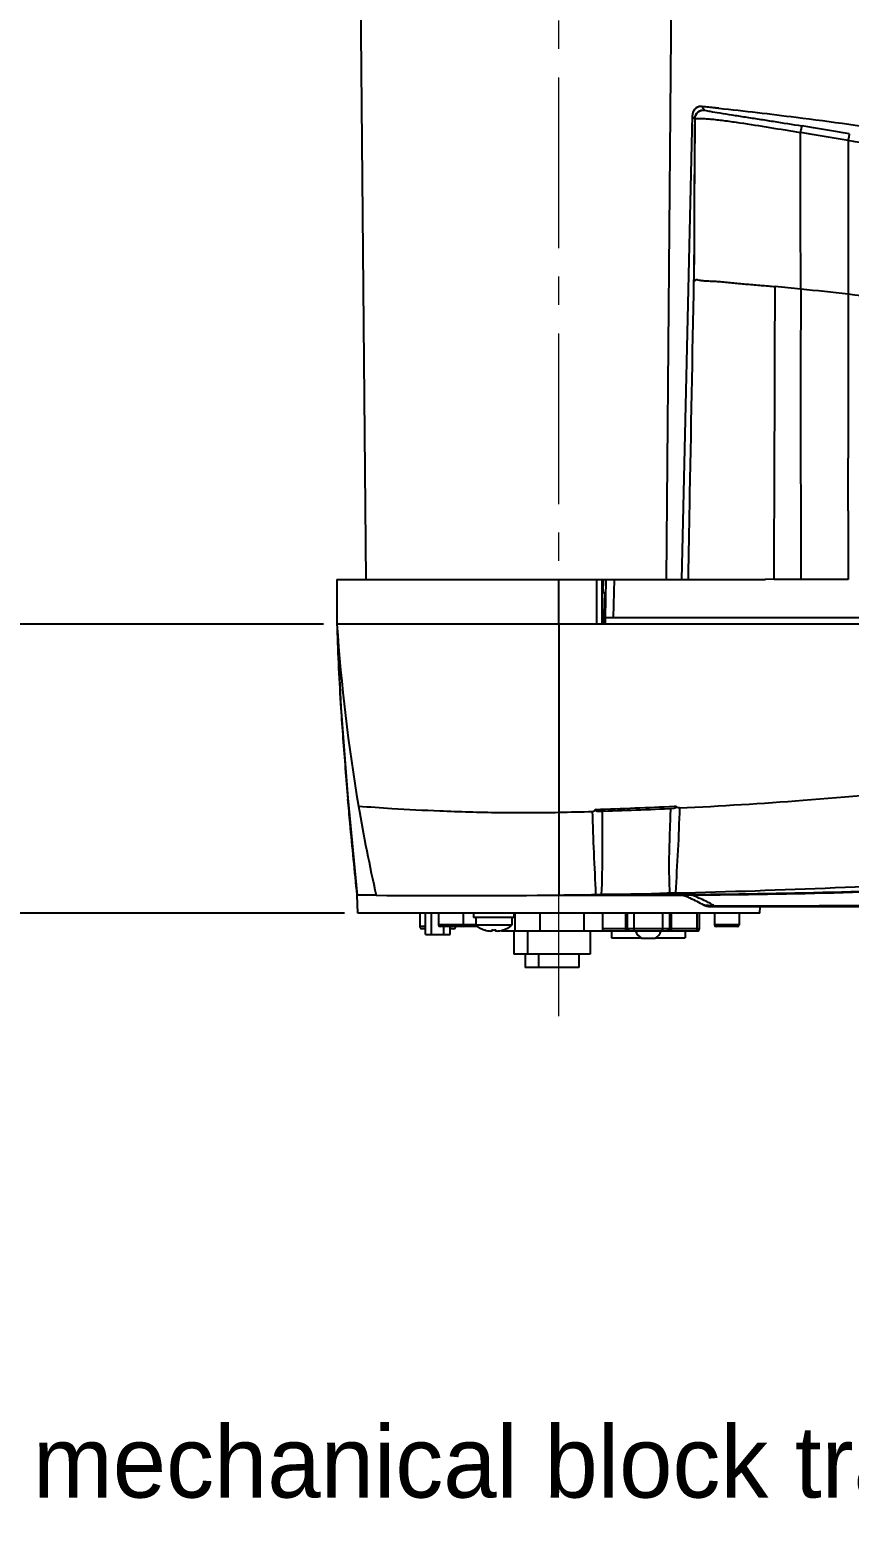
# Model space of a CAD drawing. Header units: millimetres. Extents: x 4086 to 8300, y 123 to 1549.
# Drawn here: x 6797.2 to 6888.6, y 833.6 to 999.9 of the extents above; entities that cross this region are included whole.
import ezdxf

# ---------------------------------------------------------------- set-up
doc = ezdxf.new("R2010")
doc.units = ezdxf.units.MM
doc.linetypes.add('CENTER2', pattern=[28.575, 19.05, -3.175, 3.175, -3.175])
doc.layers.add('00_COMPONENTS', color=7, linetype='Continuous')
for name, color, linetype, lineweight in [('中心线层', 7, 'CENTER2', 0), ('标注层', 7, 'Continuous', 0), ('细线层', 7, 'Continuous', 0)]:
    doc.layers.add(name, color=color, linetype=linetype, lineweight=lineweight)
doc.styles.get("Standard").update_dxf_attribs({"font": 'simsun.ttc'})
doc.styles.add('思源黑', font='SourceHanSansCN-Normal.ttf')
doc.dimstyles.new('尺寸标注_细节_1_2比例', dxfattribs={"dimtxt": 7, "dimasz": 6, "dimexe": 2, "dimexo": 1.5, "dimgap": 1, "dimtad": 1, "dimlfac": 2, "dimdsep": 46, "dimtxsty": '思源黑', "dimcen": 0.09, "dimadec": 0, "dimazin": 0, "dimtp": 0.01, "dimtm": 0.01, "dimtfac": 1, "dimtofl": 0, "dimtmove": 0, "dimatfit": 3, "dimfxl": 1, "dimtolj": 1, "dimarcsym": 0})

# ---------------------------------------------------------------- blocks, each defined once
blk = doc.blocks.new('*D1529')
at = {"layer": 'Defpoints', "color": 0}
for p in [(6696.68, 1116.14), (6677.1, 901.29), (6833.75, 901.29)]:
    blk.add_point(p, dxfattribs=at)
at = {"layer": '细线层', "color": 0, "lineweight": -2}
for p, q in [((6695.18, 1116.14), (6675.1, 1116.14)), ((6677.1, 1110.14), (6677.1, 907.29)), ((6832.25, 901.29), (6675.1, 901.29))]:
    blk.add_line(p, q, dxfattribs=at)
at = {"layer": '细线层', "color": 0}
for points in [[(6678.1, 1110.14), (6676.1, 1110.14), (6677.1, 1116.14)], [(6676.1, 907.29), (6678.1, 907.29), (6677.1, 901.29)]]:
    blk.add_solid(points, dxfattribs=at)
at = {"layer": '细线层', "color": 0, "insert": (6672.48, 1008.72), "char_height": 7, "attachment_point": 5, "rotation": 90, "style": '思源黑'}
blk.add_mtext('\\A1;429.7', dxfattribs=at)
blk = doc.blocks.new('*D1530')
at = {"layer": 'Defpoints', "color": 0}
for p in [(6712.11, 933.54), (6831.43, 933.54), (6833.75, 901.29)]:
    blk.add_point(p, dxfattribs=at)
at = {"layer": '细线层', "color": 0, "lineweight": -2}
for p, q in [((6829.93, 933.54), (6710.11, 933.54)), ((6712.11, 907.29), (6712.11, 927.54)), ((6832.25, 901.29), (6710.11, 901.29))]:
    blk.add_line(p, q, dxfattribs=at)
at = {"layer": '细线层', "color": 0}
for points in [[(6713.11, 927.54), (6711.11, 927.54), (6712.11, 933.54)], [(6711.11, 907.29), (6713.11, 907.29), (6712.11, 901.29)]]:
    blk.add_solid(points, dxfattribs=at)
at = {"layer": '细线层', "color": 0, "insert": (6707.49, 917.42), "char_height": 7, "attachment_point": 5, "rotation": 90, "style": '思源黑'}
blk.add_mtext('\\A1;64.5', dxfattribs=at)
blk = doc.blocks.new('*D1531')
at = {"layer": 'Defpoints', "color": 0}
for p in [(6736.18, 1042.04), (6712.11, 933.54), (6831.43, 933.54)]:
    blk.add_point(p, dxfattribs=at)
at = {"layer": '细线层', "color": 0, "lineweight": -2}
for p, q in [((6734.68, 1042.04), (6710.11, 1042.04)), ((6712.11, 1036.04), (6712.11, 939.54)), ((6829.93, 933.54), (6710.11, 933.54))]:
    blk.add_line(p, q, dxfattribs=at)
at = {"layer": '细线层', "color": 0}
for points in [[(6713.11, 1036.04), (6711.11, 1036.04), (6712.11, 1042.04)], [(6711.11, 939.54), (6713.11, 939.54), (6712.11, 933.54)]]:
    blk.add_solid(points, dxfattribs=at)
at = {"layer": '细线层', "color": 0, "insert": (6707.55, 987.79), "char_height": 7, "attachment_point": 5, "rotation": 90, "style": '思源黑'}
blk.add_mtext('\\A1;217', dxfattribs=at)
blk = doc.blocks.new('*D1535')
at = {"layer": 'Defpoints', "color": 0}
for p in [(6800.68, 1123.64), (6947.68, 869.84), (7018.34, 869.84)]:
    blk.add_point(p, dxfattribs=at)
at = {"layer": '细线层', "color": 0, "lineweight": -2}
for p, q in [((6802.18, 1123.64), (7020.34, 1123.64)), ((7018.34, 1117.64), (7018.34, 875.84)), ((6949.18, 869.84), (7020.34, 869.84))]:
    blk.add_line(p, q, dxfattribs=at)
at = {"layer": '细线层', "color": 0}
for points in [[(7019.34, 1117.64), (7017.34, 1117.64), (7018.34, 1123.64)], [(7017.34, 875.84), (7019.34, 875.84), (7018.34, 869.84)]]:
    blk.add_solid(points, dxfattribs=at)
at = {"layer": '细线层', "color": 0, "insert": (7013.72, 989.26), "char_height": 7, "attachment_point": 5, "rotation": 90, "style": '思源黑'}
blk.add_mtext('\\A1;506.7', dxfattribs=at)

msp = doc.modelspace()

# ---------------------------------------------------------------- linework, layer by layer
at = {"layer": '00_COMPONENTS', "color": 7, "linetype": 'Continuous'}
for p, q in [((6834.6703, 938.5419), (6833.9394, 1022.2919)), ((6868.1867, 938.5419), (6868.9176, 1022.2919)), ((6871.313, 990.967), (6871.2438, 990.8704)), ((6872.102, 991.3366), (6871.9374, 991.3251)), ((6872.1088, 991.3365), (6871.9471, 991.3265)), ((6872.1944, 991.3312), (6872.1064, 991.3363)), ((6872.1942, 991.3312), (6872.6891, 991.2788)), ((6874.0307, 991.1346), (6872.1946, 991.3312)), ((6872.6891, 991.2788), (6874.0144, 991.1364)), ((6871.0795, 990.3126), (6869.8847, 938.5419)), ((6871.0804, 990.3397), (6871.0794, 990.3125)), ((6888.4633, 987.5249), (6888.4635, 970.3577)), ((6888.4636, 970.3577), (6888.4635, 952.0552)), ((6888.4634, 946.2066), (6888.4635, 938.5419)), ((6831.4285, 938.5419), (6879.242, 938.5419)), ((6831.4285, 938.5419), (6831.4285, 933.5419)), ((6856.1785, 933.5417), (6856.1785, 938.5419)), ((6860.4227, 933.5419), (6860.4227, 938.5419)), ((6860.9989, 938.5419), (6860.9989, 933.5419)), ((6861.144, 937.0419), (6861.1849, 938.5419)), ((6861.3781, 934.2919), (6861.4834, 938.5419)), ((6862.3457, 938.5419), (6862.2408, 934.2919)), ((6880.1997, 938.5398), (6879.2422, 938.5445)), ((6861.271, 937.0419), (6860.9989, 937.0419)), ((6861.271, 937.0419), (6861.1793, 933.5419)), ((6861.3885, 933.5419), (6861.4071, 934.2919)), ((6861.4071, 934.2919), (6966.402, 934.2919)), ((6851.1785, 933.5419), (6831.4285, 933.5426)), ((6831.4403, 933.1328), (6831.855, 924.2885)), ((6966.4285, 933.5419), (6851.1785, 933.5419)), ((6856.1775, 933.5419), (6856.1779, 912.5418)), ((6831.855, 924.2885), (6832.6438, 914.102)), ((6832.6438, 914.102), (6833.6785, 903.2919)), ((6869.0401, 913.215), (6869.2454, 913.225)), ((6833.7483, 901.2919), (6833.6785, 903.2919)), ((6835.8065, 903.2735), (6833.6794, 903.2919)), ((6856.2269, 903.306), (6856.0967, 903.3046)), ((6856.1792, 903.3055), (6856.1788, 903.3055)), ((6856.2269, 903.2919), (6870.0083, 903.2919)), ((6863.2522, 903.3791), (6860.9563, 903.3675)), ((6863.751, 903.3827), (6864.758, 903.3885)), ((6867.8378, 903.3848), (6869.8912, 903.3663)), ((6869.8912, 903.3663), (6870.0059, 903.3654)), ((6878.6086, 901.2919), (6833.7484, 901.2919)), ((6840.6785, 901.2919), (6840.6785, 899.7919)), ((6841.3073, 898.8919), (6841.3073, 901.2919)), ((6841.9929, 898.8919), (6841.9929, 901.2919)), ((6842.7512, 901.2919), (6842.7512, 899.9794)), ((6845.5012, 901.2919), (6845.5012, 899.9794)), ((6846.6785, 901.2919), (6846.6785, 900.7919)), ((6851.1785, 901.2919), (6851.1785, 900.7919)), ((6851.287, 901.2919), (6851.287, 899.2919)), ((6854.0761, 901.2919), (6854.0761, 899.2919)), ((6858.9675, 901.2919), (6858.9675, 899.2919)), ((6861.0699, 901.2919), (6861.0699, 899.2919)), ((6863.6077, 901.2919), (6863.6077, 899.2919)), ((6863.8399, 899.5419), (6863.8399, 901.2919)), ((6864.5526, 901.2919), (6864.5526, 899.5419)), ((6867.8043, 899.5419), (6867.8043, 901.2919)), ((6868.517, 901.2919), (6868.517, 899.5419)), ((6868.7493, 899.2919), (6868.7493, 901.2919)), ((6871.6285, 899.2919), (6871.6285, 901.2919)), ((6871.8785, 899.5419), (6871.8785, 901.2919)), ((6872.9202, 902.0419), (6941.0315, 902.0419)), ((6873.5535, 901.2919), (6873.5535, 899.9794)), ((6876.3035, 901.2919), (6876.3035, 899.9794)), ((6878.6086, 901.2919), (6878.6348, 902.0419)), ((6841.3073, 899.7919), (6840.6785, 899.7919)), ((6841.3073, 899.5419), (6840.9285, 899.5419)), ((6846.9285, 899.9794), (6842.7512, 899.9794)), ((6845.3137, 899.7919), (6842.9387, 899.7919)), ((6843.3641, 898.8919), (6843.3641, 899.7919)), ((6844.0497, 898.8919), (6844.0497, 899.7919)), ((6844.4285, 899.5419), (6844.0497, 899.5419)), ((6847.1285, 899.7919), (6845.616, 899.7919)), ((6851.1785, 900.7919), (6846.6785, 900.7919)), ((6846.9285, 900.7919), (6846.9285, 899.9301)), ((6850.9285, 899.9301), (6846.9285, 899.9301)), ((6847.9247, 899.4086), (6847.9209, 899.402)), ((6848.7085, 899.4086), (6848.7085, 899.2705)), ((6849.1485, 899.2705), (6849.1485, 899.4086)), ((6849.936, 899.402), (6849.9322, 899.4086)), ((6850.9285, 900.7919), (6850.9285, 899.9301)), ((6871.8785, 899.5419), (6861.0699, 899.5419)), ((6876.3035, 899.9794), (6873.5535, 899.9794)), ((6876.116, 899.7919), (6873.741, 899.7919)), ((6841.3073, 898.8919), (6844.0497, 898.8919)), ((6849.787, 899.3666), (6849.787, 899.2919)), ((6849.787, 899.2919), (6871.6285, 899.2919)), ((6851.1785, 899.2919), (6851.1785, 896.7169)), ((6852.6785, 899.2919), (6852.6785, 896.7169)), ((6859.6785, 899.2919), (6859.6785, 896.7169)), ((6862.0785, 899.2919), (6862.0785, 898.5419)), ((6862.0785, 898.5419), (6865.3407, 898.5419)), ((6866.9285, 898.4669), (6865.4285, 898.4669)), ((6867.0163, 898.5419), (6870.2785, 898.5419)), ((6870.2785, 899.2919), (6870.2785, 898.5419)), ((6859.6785, 896.7169), (6851.1785, 896.7169)), ((6852.4285, 896.7169), (6852.4285, 895.2169)), ((6853.9285, 896.7169), (6853.9285, 895.2169)), ((6858.4285, 896.7169), (6858.4285, 895.2169)), ((6858.4285, 895.2169), (6852.4285, 895.2169))]:
    msp.add_line(p, q, dxfattribs=at)
for points in [[(6871.2438, 990.8704), (6871.2025, 990.7986), (6871.1862, 990.7659)], [(6871.3265, 990.9832), (6871.2544, 990.887), (6871.2083, 990.8097)], [(6871.6422, 991.2311), (6871.5162, 991.1561), (6871.4061, 991.0668), (6871.3159, 990.9701)], [(6871.6557, 991.2378), (6871.5306, 991.166), (6871.4207, 991.0802), (6871.3265, 990.9832)], [(6871.9374, 991.3251), (6871.7832, 991.2886), (6871.6422, 991.2311)], [(6871.9471, 991.3265), (6871.7951, 991.2924), (6871.6557, 991.2378)], [(6871.1431, 990.6612), (6871.1397, 990.6513), (6871.1361, 990.6406), (6871.1323, 990.6292), (6871.1285, 990.617), (6871.1247, 990.6041), (6871.1207, 990.5903), (6871.1168, 990.5758), (6871.1128, 990.5605), (6871.1089, 990.5444), (6871.1051, 990.5275), (6871.1014, 990.5097), (6871.0978, 990.491), (6871.0943, 990.4714), (6871.0911, 990.451), (6871.0882, 990.4296), (6871.0856, 990.4073), (6871.0834, 990.384), (6871.0815, 990.3599), (6871.0802, 990.3348)], [(6871.1793, 990.7511), (6871.1752, 990.7421), (6871.1725, 990.7359), (6871.1703, 990.7307), (6871.1682, 990.726), (6871.1662, 990.7212), (6871.1642, 990.7162), (6871.162, 990.7108), (6871.1596, 990.7049), (6871.157, 990.6984), (6871.1542, 990.6914), (6871.1513, 990.6837), (6871.1482, 990.6753), (6871.1449, 990.6662), (6871.1414, 990.6565), (6871.1379, 990.646), (6871.1341, 990.6347), (6871.1303, 990.6227), (6871.1264, 990.6099), (6871.1224, 990.5963), (6871.1184, 990.5818), (6871.1144, 990.5666), (6871.1104, 990.5505), (6871.1064, 990.5335), (6871.1026, 990.5157), (6871.0989, 990.497), (6871.0953, 990.4774), (6871.092, 990.4569), (6871.089, 990.4354), (6871.0862, 990.4129), (6871.0838, 990.3894), (6871.0819, 990.3651), (6871.0804, 990.3397)], [(6871.2083, 990.8097), (6871.1886, 990.771), (6871.1806, 990.7539)]]:
    msp.add_lwpolyline(points, dxfattribs=at)
for centre, radius, start, end in [((6872.0853, 990.3414), 0.9935, 122.592167, 140.579794), ((6872.3493, 989.9192), 1.0016, 83.267008, 178.522059), ((6872.0994, 990.3172), 1.0214, 120.930874, 122.530637), ((6872.0851, 990.3546), 0.9816, 101.850432, 103.968587), ((6872.0896, 990.3313), 1.0053, 84.023403, 101.826889), ((8480.0904, 971.2021), 1608.8264, 179.3310087, 179.9727941), ((8839.3805, 971.7706), 1968.1163, 179.470902, 179.9937066), ((6805.1336, 507.2483), 488.2029, 80.157965, 80.787242), ((6803.7561, 502.5953), 492.2692, 80.0916, 80.720274), ((6841.1582, 554.6237), 418.4246, 84.236348, 84.6303), ((11356.358, 957.8534), 4473.1987, 179.8324659, 180.2474793), ((6849.4581, 636.7022), 335.9278, 83.332223, 84.238955), ((6834.917, 514.5683), 458.9238, 80.32305, 83.299555), ((6624.3717, 949.1291), 264.108, 359.365994, 0.634799), ((6887.0578, -314.6866), 1253.2293, 89.9357314, 90.1763371), ((7032.9814, 947.0862), 202.0075, 183.84427, 189.645951), ((7100.4937, 941.3138), 269.1777, 181.741649, 183.655225), ((7204.4594, 948.1992), 373.371, 183.692557, 184.728658), ((7354.2226, 960.506), 523.639, 184.719783, 185.094971), ((7021.6869, 945.3157), 190.5761, 189.690139, 192.744623), ((6845.8166, 1391.904), 479.252, 271.73241, 272.777519), ((6845.5876, 1397.671), 485.2465, 271.770728, 272.771467), ((6846.5407, 1368.2671), 455.8271, 271.211133, 271.685478), ((6847.7845, 1798.5049), 895.2265, 271.3707832, 273.65194), ((6844.2908, 1999.0339), 1095.7933, 269.5563516, 270.5584513), ((6844.9916, 1910.3275), 1007.0842, 270.6392231, 270.8724779), ((6865.9789, 644.7016), 258.6898, 89.588278, 90.270404), ((6869.7506, 879.7523), 23.7888, 91.325081, 92.90915), ((6877.117, 846.1535), 57.4772, 96.084118, 96.855826), ((6881.3673, 998.6526), 96.8706, 264.655387, 264.894543), ((6877.7738, 958.3219), 56.3802, 264.884623, 265.292519), ((6864.3872, 885.9713), 18.5501, 60.406433, 62.017242), ((6875.6021, 931.8802), 29.8495, 265.281558, 266.054069), ((6865.9201, 9923.1569), 9021.0585, 270.04844754, 270.34532581), ((6840.9285, 899.7919), 0.25, 180, 270), ((6842.9387, 899.9794), 0.1875, 180, 270), ((6844.4285, 899.7919), 0.25, 270, 0), ((6845.3137, 899.9794), 0.1875, 270, 0), ((6845.616, 899.9794), 0.1875, 210, 270), ((6848.9285, 902.4919), 3.25, 232.020128, 251.939792), ((6848.9285, 902.4919), 3.2425, 251.967648, 263.447828), ((6848.9285, 903.0747), 3.6727, 266.565833, 273.434167), ((6848.9285, 902.4919), 3.2425, 276.552172, 288.032352), ((6848.9285, 902.4919), 3.25, 288.060208, 307.979872), ((6871.6285, 899.5419), 0.25, 270, 0), ((6873.741, 899.9794), 0.1875, 180, 270), ((6876.116, 899.9794), 0.1875, 270, 0), ((6866.1785, 899.7692), 1.5028, 198.517152, 240.061662), ((6866.1785, 899.7692), 1.5028, 299.938338, 341.482848)]:
    msp.add_arc(centre, radius, start, end, dxfattribs=at)
for points in [[(6871.3178, 990.9723), (6871.2473, 990.8864), (6871.19, 990.7877), (6871.1514, 990.6835)], [(6871.8481, 991.3072), (6871.7522, 991.2833), (6871.6591, 991.2442), (6871.5744, 991.1934)], [(6871.3481, 989.945), (6871.352, 989.9608), (6871.3622, 989.975), (6871.3737, 989.9865)], [(6883.2007, 938.5367), (6882.2005, 938.5444), (6881.2001, 938.5424), (6880.1999, 938.5405)], [(6863.7512, 903.3828), (6863.5849, 903.3814), (6863.4186, 903.3801), (6863.2522, 903.379)], [(6870.0083, 903.2919), (6870.0925, 903.2748), (6870.1764, 903.2526), (6870.2559, 903.2197)], [(6848.6335, 899.2642), (6848.6084, 899.2654), (6848.5834, 899.2677), (6848.5585, 899.2705)], [(6848.6637, 899.2634), (6848.6536, 899.2634), (6848.6436, 899.2637), (6848.6335, 899.2642)], [(6848.6884, 899.2642), (6848.6802, 899.2635), (6848.6719, 899.2634), (6848.6637, 899.2634)], [(6849.1933, 899.2634), (6849.185, 899.2634), (6849.1768, 899.2635), (6849.1686, 899.2642)]]:
    msp.add_open_spline(points, degree=3, dxfattribs=at)
for points, knots in [([(6871.3737, 989.9865), (6871.3939, 990.2474), (6871.6499, 990.7711), (6872.2113, 990.9425), (6872.4668, 990.9138)], [0, 0, 0, 0, 0.50445707, 1, 1, 1, 1]), ([(6872.1946, 991.3311), (6872.1954, 991.3311), (6872.1914, 991.3282), (6872.1971, 991.3263), (6872.1915, 991.3208), (6872.1903, 991.3129), (6872.1871, 991.2944), (6872.1859, 991.264), (6872.1991, 991.218), (6872.2276, 991.1606), (6872.2773, 991.0883), (6872.3596, 991.0042), (6872.4272, 990.9458), (6872.4668, 990.9138)], [0, 0, 0, 0, 0.00473669, 0.01140301, 0.01853102, 0.03708914, 0.06069186, 0.12345268, 0.21073092, 0.32979706, 0.48956472, 0.70910861, 1, 1, 1, 1]), ([(6872.4668, 990.9138), (6872.6614, 990.8563), (6873.2194, 990.7554), (6874.2264, 990.5818), (6875.5321, 990.3769), (6876.9952, 990.1488), (6878.5328, 989.9101), (6880.6402, 989.5802), (6882.2308, 989.3266), (6883.2954, 989.1537)], [0, 0, 0, 0, 0.055488, 0.1546439, 0.27965956, 0.41677391, 0.5595665, 0.70510608, 1, 1, 1, 1]), ([(6874.0307, 991.1346), (6876.9103, 990.8215), (6887.6235, 989.5733), (6898.2976, 987.9335), (6906.0329, 986.3796)], [0, 0, 0, 0, 0.268539, 1, 1, 1, 1]), ([(6871.3481, 989.945), (6871.2656, 990.0138), (6871.1472, 990.1155), (6871.0784, 990.266), (6871.0796, 990.3138)], [0, 0, 0, 0, 0.69187044, 1, 1, 1, 1]), ([(6871.3737, 989.9865), (6871.463, 989.993), (6871.6928, 989.9928), (6872.1069, 989.9877), (6872.6497, 989.9623), (6873.549, 989.8857), (6874.8006, 989.7345), (6876.9529, 989.424), (6879.7455, 988.9816), (6882.0005, 988.6131), (6883.1371, 988.424)], [0, 0, 0, 0, 0.02262355, 0.05797673, 0.10461315, 0.15980898, 0.28591046, 0.42292948, 0.70899881, 1, 1, 1, 1]), ([(6883.2954, 989.1537), (6883.2903, 989.1482), (6883.2831, 989.1255), (6883.2601, 989.0539), (6883.2285, 988.9075), (6883.1837, 988.6862), (6883.153, 988.5157), (6883.1371, 988.424)], [0, 0, 0, 0, 0.03023622, 0.09170001, 0.30583068, 0.6264718, 1, 1, 1, 1]), ([(6883.1785, 970.9331), (6883.1746, 972.3854), (6883.1594, 978.2157), (6883.1459, 984.046), (6883.137, 988.424)], [0, 0, 0, 0, 0.24910363, 1, 1, 1, 1]), ([(6888.5833, 988.2662), (6888.5823, 988.2432), (6888.5684, 988.1673), (6888.5323, 987.9198), (6888.4924, 987.6959), (6888.4631, 987.5249)], [0, 0, 0, 0, 0.09216575, 0.30700659, 1, 1, 1, 1]), ([(6937.7993, 974.9555), (6929.8127, 977.7573), (6913.4975, 982.5745), (6896.8596, 986.0717), (6888.4633, 987.5248)], [0, 0, 0, 0, 0.49831153, 1, 1, 1, 1]), ([(6870.6359, 938.5419), (6870.6852, 941.2112), (6870.892, 952.3595), (6871.1023, 963.5078), (6871.2641, 971.9868)], [0, 0, 0, 0, 0.23942979, 1, 1, 1, 1]), ([(6871.2641, 971.9868), (6871.2673, 971.9541), (6871.276, 971.9015), (6871.2847, 971.8433), (6871.3149, 971.8079), (6871.3466, 971.835), (6871.3669, 971.8698), (6871.396, 971.9147), (6871.4295, 971.9564), (6871.4823, 972.0003), (6871.5744, 972.0138), (6871.7423, 971.9712), (6872.0113, 971.9014), (6872.4224, 971.8703), (6872.9338, 971.8457), (6873.5371, 971.818), (6874.2103, 971.7697), (6874.9298, 971.7018), (6875.9333, 971.5993), (6877.2133, 971.4888), (6878.7617, 971.3599), (6879.7969, 971.2624), (6880.3151, 971.2122)], [0, 0, 0, 0, 0.01059905, 0.01686091, 0.01976593, 0.02272648, 0.02771751, 0.03371436, 0.03960254, 0.045039, 0.05541706, 0.06789736, 0.10082656, 0.14485545, 0.2003486, 0.26605538, 0.33951986, 0.41793937, 0.49904605, 0.66475687, 0.83213622, 1, 1, 1, 1]), ([(6880.2004, 938.5397), (6880.2117, 941.2275), (6880.2577, 952.1183), (6880.2909, 963.0091), (6880.3152, 971.2122)], [0, 0, 0, 0, 0.24679242, 1, 1, 1, 1]), ([(6869.6462, 913.0213), (6874.2547, 913.2496), (6883.7924, 913.8506), (6898.2966, 915.1347), (6912.9061, 916.9157), (6922.5585, 918.4615), (6927.255, 919.2929)], [0, 0, 0, 0, 0.23872289, 0.49437406, 0.75323878, 1, 1, 1, 1]), ([(6833.6785, 903.2919), (6833.4099, 905.9677), (6833.058, 909.5372), (6832.7322, 913.1092), (6832.6526, 914.0032)], [0, 0, 0, 0, 0.74976014, 1, 1, 1, 1]), ([(6833.8299, 913.2379), (6835.0639, 913.1388), (6838.0872, 912.9368), (6843.3021, 912.6627), (6849.5181, 912.4911), (6853.9447, 912.4947), (6856.1779, 912.5418)], [0, 0, 0, 0, 0.16604015, 0.40639372, 0.70040434, 1, 1, 1, 1]), ([(6859.9479, 912.6372), (6859.9846, 912.6383), (6860.1303, 912.6726), (6860.239, 912.7859), (6860.3051, 912.8728)], [0, 0, 0, 0, 0.25185347, 1, 1, 1, 1]), ([(6860.3051, 912.8728), (6860.2931, 912.857), (6860.2708, 912.8232), (6860.2809, 912.7614), (6860.3242, 912.7237), (6860.388, 912.6881), (6860.4751, 912.6619), (6860.5467, 912.6552), (6860.5817, 912.6563)], [0, 0, 0, 0, 0.13552429, 0.26153658, 0.38720747, 0.51305463, 0.76061341, 1, 1, 1, 1]), ([(6868.6438, 912.9726), (6868.6159, 912.1997), (6868.4928, 909.0484), (6868.4143, 905.8881), (6868.5432, 903.5104)], [0, 0, 0, 0, 0.24518208, 1, 1, 1, 1]), ([(6869.2455, 913.2232), (6869.27, 913.1954), (6869.315, 913.1208), (6869.2291, 913.0392), (6869.1436, 913.0052), (6869.081, 912.9936), (6869.0504, 912.9921)], [0, 0, 0, 0, 0.28202222, 0.52495067, 0.76649183, 1, 1, 1, 1]), ([(6869.6461, 913.0213), (6869.6044, 911.4541), (6869.4772, 908.2905), (6869.28, 905.1307), (6869.2005, 903.5347)], [0, 0, 0, 0, 0.49521265, 1, 1, 1, 1]), ([(6869.6461, 913.0213), (6869.5697, 913.0175), (6869.4124, 913.0604), (6869.2965, 913.1655), (6869.2455, 913.2232)], [0, 0, 0, 0, 0.49856761, 1, 1, 1, 1]), ([(6856.172, 912.542), (6856.1771, 911.6945), (6856.1884, 908.6156), (6856.1722, 905.5368), (6856.1723, 903.3055)], [0, 0, 0, 0, 0.27527802, 1, 1, 1, 1]), ([(6860.3265, 903.3601), (6860.2565, 904.9146), (6860.1073, 908.006), (6859.9974, 911.0991), (6859.9473, 912.6372)], [0, 0, 0, 0, 0.50275862, 1, 1, 1, 1]), ([(6860.9563, 903.3675), (6861.0262, 904.924), (6861.0747, 908.0261), (6861.0549, 911.1273), (6861.0416, 912.6706)], [0, 0, 0, 0, 0.50237604, 1, 1, 1, 1]), ([(6871.033, 903.3641), (6876.6017, 903.4208), (6887.7383, 903.5939), (6898.8672, 904.084), (6904.4248, 904.4294)], [0, 0, 0, 0, 0.50003301, 1, 1, 1, 1]), ([(6854.9712, 903.2927), (6855.0672, 903.2936), (6855.4452, 903.2975), (6855.8231, 903.3015), (6856.1049, 903.3046)], [0, 0, 0, 0, 0.25423348, 1, 1, 1, 1]), ([(6860.3265, 903.3601), (6860.3844, 903.361), (6860.5944, 903.3641), (6860.8043, 903.3666), (6860.9563, 903.3675)], [0, 0, 0, 0, 0.27601598, 1, 1, 1, 1]), ([(6868.5432, 903.5104), (6868.1762, 903.4914), (6866.5796, 903.4207), (6864.9814, 903.3934), (6863.751, 903.3828)], [0, 0, 0, 0, 0.23001578, 1, 1, 1, 1]), ([(6867.6959, 903.2919), (6867.7057, 903.3052), (6867.7424, 903.3488), (6867.7969, 903.3819), (6867.8377, 903.3848)], [0, 0, 0, 0, 0.28777255, 1, 1, 1, 1]), ([(6870.0059, 903.3654), (6870.0899, 903.3648), (6870.4323, 903.3627), (6870.7747, 903.3615), (6871.033, 903.3641)], [0, 0, 0, 0, 0.24532575, 1, 1, 1, 1]), ([(6870.2559, 903.2197), (6870.4403, 903.1432), (6871.1514, 902.8363), (6871.8448, 902.4877), (6872.3442, 902.2031)], [0, 0, 0, 0, 0.25781807, 1, 1, 1, 1]), ([(6871.0251, 903.3069), (6876.653, 903.3549), (6887.909, 903.5158), (6899.1578, 903.9883), (6904.7761, 904.3238)], [0, 0, 0, 0, 0.49999569, 1, 1, 1, 1]), ([(6871.0251, 903.3069), (6871.026, 903.3204), (6871.0291, 903.3384), (6871.0292, 903.3598), (6871.033, 903.3641)], [0, 0, 0, 0, 0.6998208, 1, 1, 1, 1]), ([(6873.091, 902.3527), (6872.9283, 902.4391), (6872.2531, 902.7853), (6871.5585, 903.0932), (6871.0253, 903.3069)], [0, 0, 0, 0, 0.24286794, 1, 1, 1, 1]), ([(6872.3442, 902.2031), (6872.3897, 902.1772), (6872.5706, 902.0909), (6872.7721, 902.0419), (6872.9203, 902.0419)], [0, 0, 0, 0, 0.26091611, 1, 1, 1, 1]), ([(6873.5378, 902.0419), (6873.5433, 902.0419), (6873.5422, 902.073), (6873.5468, 902.0868), (6873.548, 902.1015)], [0, 0, 0, 0, 0.26933346, 1, 1, 1, 1]), ([(6864.0722, 899.2919), (6864.0123, 899.2919), (6863.8853, 899.3497), (6863.8399, 899.4787), (6863.8399, 899.5419)], [0, 0, 0, 0, 0.48700242, 1, 1, 1, 1]), ([(6864.5526, 899.5419), (6864.5526, 899.4787), (6864.598, 899.3497), (6864.725, 899.2919), (6864.7849, 899.2919)], [0, 0, 0, 0, 0.51299758, 1, 1, 1, 1]), ([(6867.5721, 899.2919), (6867.632, 899.2919), (6867.759, 899.3497), (6867.8043, 899.4787), (6867.8043, 899.5419)], [0, 0, 0, 0, 0.48700242, 1, 1, 1, 1]), ([(6868.517, 899.5419), (6868.517, 899.4787), (6868.4717, 899.3497), (6868.3447, 899.2919), (6868.2848, 899.2919)], [0, 0, 0, 0, 0.51299758, 1, 1, 1, 1]), ([(6848.7085, 899.2705), (6848.7085, 899.2684), (6848.6994, 899.2651), (6848.6934, 899.2647), (6848.6884, 899.2642)], [0, 0, 0, 0, 0.29723464, 1, 1, 1, 1]), ([(6849.1686, 899.2642), (6849.1636, 899.2647), (6849.1576, 899.2651), (6849.1485, 899.2684), (6849.1485, 899.2705)], [0, 0, 0, 0, 0.70280572, 1, 1, 1, 1]), ([(6849.2985, 899.2705), (6849.2889, 899.2694), (6849.254, 899.2658), (6849.2188, 899.2634), (6849.1933, 899.2634)], [0, 0, 0, 0, 0.27381897, 1, 1, 1, 1])]:
    msp.add_open_spline(points, degree=3, knots=knots, dxfattribs=at)
at = {"layer": '中心线层'}
msp.add_line((6856.1785, 889.791), (6856.1785, 1118.1857), dxfattribs=at)

# ---------------------------------------------------------------- texts
at = {"layer": '标注层', "insert": (6675.0151, 844.0504), "char_height": 8, "width": 291.518636, "attachment_point": 1}
msp.add_mtext('{\\fSource Han Sans CN Normal|b0|i0|c134|p34;(*)\\C7;Indicates the margin of mechanical block travel}', dxfattribs=at)

# ---------------------------------------------------------------- dimensions: what is measured, and where the dimension line sits
at = {"layer": '细线层'}
dim = msp.add_linear_dim(base=(7018.3415, 869.8419), p1=(6800.6785, 1123.6419), p2=(6947.6785, 869.8419), angle=90, text='506.7', dimstyle='尺寸标注_细节_1_2比例', dxfattribs=at)
dim.commit()
dim.dimension.update_dxf_attribs({"geometry": '*D1535', "text_midpoint": (7018.3415, 989.256), "dimtype": 160})
for base, p1, p2, picture, middle in [((6677.1029, 901.2919), (6696.6785, 1116.1419), (6833.7483, 901.2919), '*D1529', (6672.4768, 1008.7169)), ((6712.1146, 933.5426), (6736.1785, 1042.0419), (6831.4285, 933.5426), '*D1531', (6707.5516, 987.7923))]:
    dim = msp.add_linear_dim(base=base, p1=p1, p2=p2, angle=90, dimstyle='尺寸标注_细节_1_2比例', dxfattribs=at)
    dim.commit()
    dim.dimension.update_dxf_attribs({"geometry": picture, "text_midpoint": middle})
dim = msp.add_linear_dim(base=(6712.1146, 933.5419), p1=(6833.7483, 901.2919), p2=(6831.4285, 933.5419), angle=90, dimstyle='尺寸标注_细节_1_2比例', dxfattribs=at)
dim.commit()
dim.dimension.update_dxf_attribs({"geometry": '*D1530', "text_midpoint": (6712.1146, 917.4169), "dimtype": 160})

doc.saveas('drawing.dxf')
